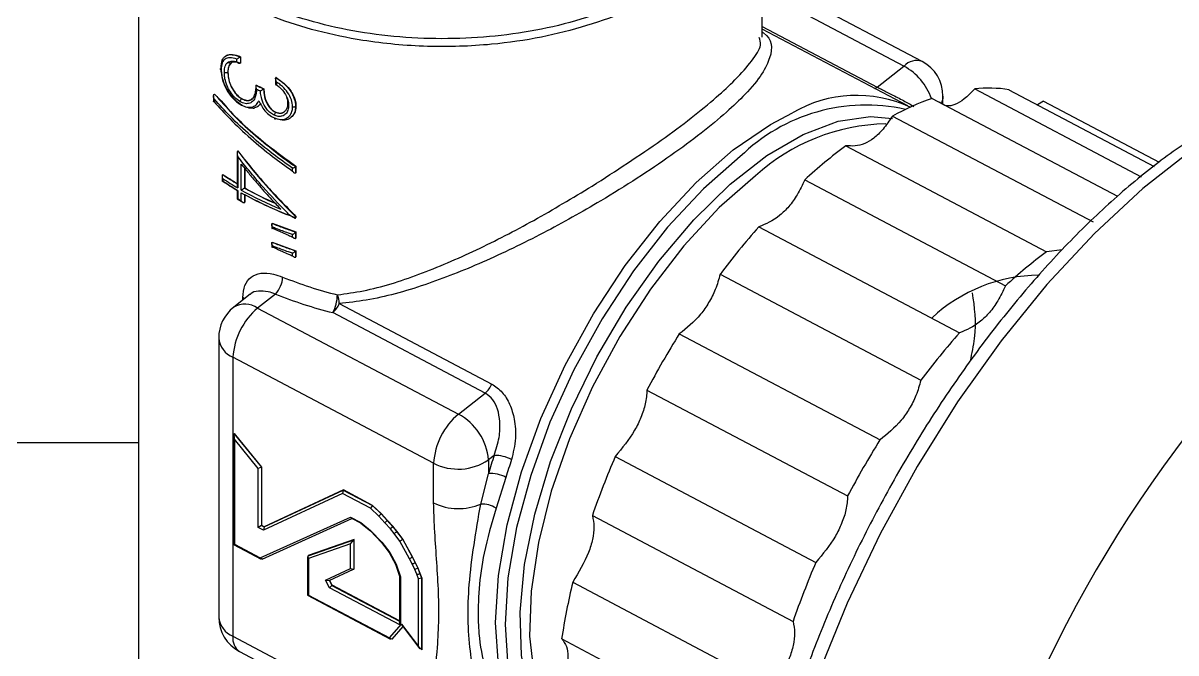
# Model space of a CAD drawing. Extents: x 75 to 2075, y 25 to 1460.
# Drawn here: x 414.9 to 478.2, y 1059.3 to 1093.9 of the extents above; entities that cross this region are included whole.
import ezdxf

# ---------------------------------------------------------------- set-up
doc = ezdxf.new("R2010")
doc.units = 0
doc.header["$LTSCALE"] = 5
doc.linetypes.add('SLD-KATı', pattern=[0])
doc.layers.get('0').update_dxf_attribs({"linetype": 'CONTINUOUS'})

msp = doc.modelspace()

# ---------------------------------------------------------------- linework, layer by layer
at = {"color": 7, "linetype": 'SLD-KATı'}
for p, q in [((421.21, 1099.589), (421.21, 1054.715)), ((455.496, 1093.119), (455.496, 1099.589)), ((464.292, 1091.783), (455.496, 1096.427)), ((463.505, 1089.342), (455.496, 1093.57)), ((425.984, 1092.079), (425.968, 1092.066)), ((426.618, 1091.769), (426.618, 1091.918)), ((426.799, 1092.045), (426.805, 1092.049)), ((426.805, 1091.705), (426.802, 1091.702)), ((426.805, 1092.049), (426.809, 1092.052)), ((426.805, 1092.049), (426.805, 1091.705)), ((426.805, 1091.705), (426.809, 1091.708)), ((426.809, 1092.052), (426.809, 1091.708)), ((461.817, 1090.381), (463.292, 1091.532)), ((428.773, 1090.914), (428.764, 1090.905)), ((427.681, 1090.485), (427.679, 1090.484)), ((427.681, 1090.485), (427.688, 1090.491)), ((428.085, 1090.283), (428.094, 1090.29)), ((428.743, 1090.839), (428.743, 1090.528)), ((428.801, 1090.664), (428.801, 1090.512)), ((467.178, 1090.283), (476.336, 1085.449)), ((469.065, 1090.238), (477.045, 1086.025)), ((425.327, 1089.876), (425.327, 1089.587)), ((425.356, 1089.976), (425.375, 1089.993)), ((425.359, 1089.731), (425.359, 1089.578)), ((425.375, 1089.993), (425.379, 1089.996)), ((426.872, 1089.743), (426.881, 1089.75)), ((464.839, 1089.756), (475.022, 1084.38)), ((465.435, 1089.441), (465.435, 1089.888)), ((470.957, 1089.608), (470.625, 1089.414)), ((470.957, 1089.608), (477.32, 1086.249)), ((427.784, 1089.333), (427.794, 1089.341)), ((428.752, 1088.996), (428.761, 1089.003)), ((429.84, 1089.321), (429.863, 1089.339)), ((429.569, 1088.691), (429.587, 1088.706)), ((462.656, 1088.792), (473.689, 1082.967)), ((460.1, 1087.158), (471.133, 1081.334)), ((426.625, 1086.763), (426.625, 1084.967)), ((426.654, 1086.865), (426.662, 1086.871)), ((426.662, 1086.871), (426.668, 1086.876)), ((426.667, 1086.565), (426.667, 1084.835)), ((426.857, 1084.724), (426.857, 1086.153)), ((427.048, 1085.914), (427.048, 1084.837)), ((429.676, 1085.767), (429.676, 1085.92)), ((429.849, 1086.015), (429.84, 1086.007)), ((429.84, 1086.007), (429.84, 1085.648)), ((429.849, 1086.015), (429.863, 1086.026)), ((429.863, 1086.026), (429.863, 1085.663)), ((425.802, 1085.481), (425.802, 1085.2)), ((425.831, 1085.564), (425.842, 1085.573)), ((425.838, 1085.357), (425.838, 1085.21)), ((425.842, 1085.573), (425.851, 1085.58)), ((429.84, 1085.648), (429.858, 1085.66)), ((429.858, 1085.66), (429.863, 1085.663)), ((457.834, 1085.279), (468.867, 1079.455)), ((426.625, 1084.677), (426.625, 1084.235)), ((426.667, 1084.688), (426.667, 1084.245)), ((426.857, 1084.135), (426.857, 1084.577)), ((427.048, 1084.837), (427.042, 1084.832)), ((426.626, 1084.233), (426.944, 1084.048)), ((427.042, 1084.488), (427.042, 1084.045)), ((427.042, 1084.045), (427.048, 1084.05)), ((427.048, 1084.47), (427.048, 1084.05)), ((429.846, 1083.262), (429.863, 1083.275)), ((429.863, 1083.275), (429.863, 1083.205)), ((428.531, 1082.823), (428.531, 1082.616)), ((428.56, 1082.893), (428.554, 1082.887)), ((428.56, 1082.893), (428.562, 1082.894)), ((428.562, 1082.894), (429.863, 1082.419)), ((428.587, 1082.678), (428.587, 1082.625)), ((429.854, 1083.198), (429.863, 1083.205)), ((455.31, 1082.7), (466.343, 1076.875)), ((429.676, 1082.141), (429.676, 1082.279)), ((429.854, 1082.412), (429.84, 1082.4)), ((429.84, 1082.4), (429.84, 1082.058)), ((429.84, 1082.058), (429.854, 1082.068)), ((429.854, 1082.412), (429.863, 1082.419)), ((429.854, 1082.068), (429.863, 1082.075)), ((429.863, 1082.419), (429.863, 1082.075)), ((428.531, 1081.791), (428.531, 1081.586)), ((428.56, 1081.86), (428.554, 1081.855)), ((428.56, 1081.86), (428.562, 1081.862)), ((428.562, 1081.862), (429.863, 1081.387)), ((428.587, 1081.645), (428.587, 1081.595)), ((429.854, 1081.38), (429.84, 1081.367)), ((429.84, 1081.367), (429.84, 1081.026)), ((429.854, 1081.38), (429.863, 1081.387)), ((429.863, 1081.387), (429.863, 1081.043)), ((471.997, 1081.433), (471.133, 1081.334)), ((429.676, 1081.109), (429.676, 1081.247)), ((429.84, 1081.026), (429.854, 1081.036)), ((429.854, 1081.036), (429.863, 1081.043)), ((453.184, 1080.09), (464.217, 1074.265)), ((427.347, 1078.991), (426.439, 1078.282)), ((428.746, 1079.008), (427.757, 1078.236)), ((427.757, 1078.236), (438.79, 1072.412)), ((432.246, 1078.486), (440.627, 1074.062)), ((440.265, 1073.562), (431.884, 1077.987)), ((425.614, 1076.593), (425.614, 1061.256)), ((450.94, 1076.817), (461.973, 1070.993)), ((437.429, 1069.706), (426.396, 1075.531)), ((426.396, 1075.531), (426.396, 1060.194)), ((438.79, 1072.412), (440.265, 1073.562)), ((449.16, 1073.731), (460.194, 1067.907)), ((426.431, 1071.249), (426.431, 1065.246)), ((426.469, 1071.351), (426.46, 1071.344)), ((426.46, 1071.344), (427.974, 1069.489)), ((426.478, 1071.038), (426.46, 1071.344)), ((427.983, 1069.496), (426.469, 1071.351)), ((371.924, 1070.85), (421.21, 1070.85)), ((426.478, 1071.038), (426.478, 1065.259)), ((427.793, 1069.426), (426.478, 1071.038)), ((440.76, 1070.14), (440.445, 1069.895)), ((447.416, 1070.086), (458.449, 1064.261)), ((427.974, 1069.489), (427.793, 1069.426)), ((427.793, 1066.17), (427.793, 1069.426)), ((427.983, 1069.496), (427.974, 1069.489)), ((427.974, 1069.489), (427.974, 1066.28)), ((427.983, 1066.287), (427.983, 1069.496)), ((437.429, 1067.527), (437.429, 1069.706)), ((440.445, 1069.895), (440.445, 1069.134)), ((440.023, 1067.465), (440.445, 1069.134)), ((441.408, 1068.932), (440.862, 1067.239)), ((432.422, 1068.048), (428.07, 1066.024)), ((428.11, 1066.208), (432.463, 1068.232)), ((432.472, 1068.239), (428.119, 1066.215)), ((432.463, 1068.232), (432.422, 1068.048)), ((433.968, 1067.232), (432.422, 1068.048)), ((432.472, 1068.239), (432.463, 1068.232)), ((432.463, 1068.232), (434.07, 1067.384)), ((434.079, 1067.391), (432.472, 1068.239)), ((434.07, 1067.384), (433.968, 1067.232)), ((434.427, 1066.8), (433.968, 1067.232)), ((434.079, 1067.391), (434.07, 1067.384)), ((434.07, 1067.384), (434.553, 1066.928)), ((434.562, 1066.935), (434.079, 1067.391)), ((434.553, 1066.928), (434.427, 1066.8)), ((434.753, 1066.439), (434.427, 1066.8)), ((434.562, 1066.935), (434.553, 1066.928)), ((434.553, 1066.928), (434.884, 1066.561)), ((434.894, 1066.568), (434.562, 1066.935)), ((446.158, 1066.826), (457.191, 1061.002)), ((427.974, 1066.28), (427.793, 1066.17)), ((428.07, 1066.024), (427.793, 1066.17)), ((427.901, 1064.508), (432.859, 1066.75)), ((427.983, 1066.287), (427.974, 1066.28)), ((427.974, 1066.28), (428.11, 1066.208)), ((428.119, 1066.215), (427.983, 1066.287)), ((428.007, 1064.441), (432.937, 1066.67)), ((428.11, 1066.208), (428.07, 1066.024)), ((428.119, 1066.215), (428.11, 1066.208)), ((432.859, 1066.75), (433.429, 1066.449)), ((432.859, 1066.75), (432.909, 1066.685)), ((432.909, 1066.685), (433.439, 1066.405)), ((433.429, 1066.449), (433.961, 1066.017)), ((433.429, 1066.449), (433.438, 1066.406)), ((433.438, 1066.406), (433.955, 1065.985)), ((435.057, 1066.101), (434.753, 1066.439)), ((434.894, 1066.568), (434.884, 1066.561)), ((434.884, 1066.561), (435.194, 1066.218)), ((435.203, 1066.225), (434.894, 1066.568)), ((435.194, 1066.218), (435.057, 1066.101)), ((435.203, 1066.225), (435.194, 1066.218)), ((435.194, 1066.218), (435.403, 1065.948)), ((435.412, 1065.955), (435.203, 1066.225)), ((433.054, 1065.51), (430.536, 1064.632)), ((433.054, 1065.51), (433.045, 1065.503)), ((433.054, 1063.9), (433.054, 1065.51)), ((433.961, 1066.017), (433.955, 1065.986)), ((433.955, 1065.986), (434.573, 1065.351)), ((433.961, 1066.017), (434.59, 1065.371)), ((435.261, 1065.838), (435.057, 1066.101)), ((435.58, 1065.428), (435.261, 1065.838)), ((435.412, 1065.955), (435.403, 1065.948)), ((435.403, 1065.948), (435.733, 1065.525)), ((435.742, 1065.532), (435.412, 1065.955)), ((435.733, 1065.525), (435.58, 1065.428)), ((435.742, 1065.532), (435.733, 1065.525)), ((435.733, 1065.525), (436.266, 1064.539)), ((436.275, 1064.547), (435.742, 1065.532)), ((426.478, 1065.259), (426.431, 1065.246)), ((426.432, 1065.244), (427.95, 1064.443)), ((426.478, 1065.259), (427.901, 1064.508)), ((430.527, 1064.625), (433.045, 1065.503)), ((432.864, 1065.273), (430.545, 1064.464)), ((432.864, 1065.273), (433.045, 1065.503)), ((432.864, 1063.923), (432.864, 1065.273)), ((433.045, 1065.503), (433.045, 1063.893)), ((434.59, 1065.371), (434.573, 1065.351)), ((434.573, 1065.351), (434.992, 1064.796)), ((434.59, 1065.371), (435.019, 1064.802)), ((436.103, 1064.462), (435.58, 1065.428)), ((427.901, 1064.508), (428.023, 1064.451)), ((430.498, 1064.562), (430.498, 1062.453)), ((430.536, 1064.632), (430.527, 1064.625)), ((430.545, 1064.464), (430.527, 1064.625)), ((430.545, 1064.464), (430.545, 1062.465)), ((435.019, 1064.802), (434.992, 1064.796)), ((434.992, 1064.796), (435.333, 1064.166)), ((435.019, 1064.802), (435.37, 1064.155)), ((436.266, 1064.539), (436.103, 1064.462)), ((436.244, 1064.177), (436.103, 1064.462)), ((436.275, 1064.547), (436.266, 1064.539)), ((436.266, 1064.539), (436.408, 1064.251)), ((436.418, 1064.258), (436.275, 1064.547)), ((436.418, 1064.258), (436.408, 1064.251)), ((436.408, 1064.251), (436.564, 1063.937)), ((436.573, 1063.944), (436.418, 1064.258)), ((431.494, 1063.285), (432.864, 1063.923)), ((431.687, 1063.259), (433.029, 1063.883)), ((432.864, 1063.923), (433.045, 1063.893)), ((433.054, 1063.9), (433.045, 1063.893)), ((435.333, 1064.167), (435.56, 1063.492)), ((435.37, 1064.155), (435.333, 1064.166)), ((435.37, 1064.155), (435.605, 1063.456)), ((436.396, 1063.87), (436.244, 1064.177)), ((436.564, 1063.937), (436.396, 1063.87)), ((436.501, 1063.602), (436.396, 1063.87)), ((436.6, 1063.351), (436.501, 1063.602)), ((436.573, 1063.944), (436.564, 1063.937)), ((436.564, 1063.937), (436.672, 1063.663)), ((436.681, 1063.67), (436.573, 1063.944)), ((436.681, 1063.67), (436.672, 1063.663)), ((436.672, 1063.663), (436.781, 1063.385)), ((436.79, 1063.392), (436.681, 1063.67)), ((431.707, 1062.859), (431.494, 1063.285)), ((431.494, 1063.285), (431.704, 1063.269)), ((431.707, 1062.859), (431.842, 1062.994)), ((431.851, 1063.001), (431.715, 1063.272)), ((431.851, 1063.001), (431.842, 1062.994)), ((435.558, 1061.044), (431.851, 1063.001)), ((435.558, 1063.498), (435.558, 1060.942)), ((435.605, 1063.456), (435.56, 1063.492)), ((435.605, 1063.456), (435.605, 1060.802)), ((436.781, 1063.385), (436.6, 1063.351)), ((436.6, 1059.642), (436.6, 1063.351)), ((436.79, 1063.392), (436.781, 1063.385)), ((436.781, 1063.385), (436.781, 1059.448)), ((436.79, 1059.455), (436.79, 1063.392)), ((445.083, 1063.164), (456.117, 1057.34)), ((430.545, 1062.465), (430.499, 1062.451)), ((430.499, 1062.451), (435.064, 1060.041)), ((430.545, 1062.465), (435.004, 1060.111)), ((435.605, 1060.802), (431.707, 1062.859)), ((435.004, 1060.111), (435.674, 1060.87)), ((435.151, 1060.054), (435.748, 1060.73)), ((435.605, 1060.802), (435.558, 1060.942)), ((435.674, 1060.87), (436.6, 1059.642)), ((435.706, 1060.786), (435.674, 1060.87)), ((435.706, 1060.786), (436.675, 1059.502)), ((426.396, 1060.194), (437.429, 1054.369)), ((435.142, 1060.047), (435.004, 1060.111)), ((435.151, 1060.054), (435.142, 1060.047)), ((444.471, 1060.05), (455.504, 1054.226)), ((426.757, 1059.361), (437.79, 1053.536)), ((436.781, 1059.448), (436.6, 1059.642)), ((436.79, 1059.455), (436.781, 1059.448))]:
    msp.add_line(p, q, dxfattribs=at)
at = {"color": 8, "linetype": 'SLD-KATı'}
for p, q in [((463.292, 1091.532), (455.496, 1095.647)), ((455.496, 1093.718), (461.817, 1090.381)), ((427.042, 1085.921), (427.042, 1084.832)), ((426.942, 1078.675), (426.942, 1078.815)), ((431.705, 1063.267), (431.842, 1062.994)), ((431.842, 1062.994), (435.558, 1061.032)), ((435.747, 1060.731), (435.142, 1060.047))]:
    msp.add_line(p, q, dxfattribs=at)
at = {"color": 8, "linetype": 'SLD-KATı', "flags": 128}
for points in [[(494.168, 1090.271), (493.581, 1090.525), (491.544, 1091.051), (489.313, 1091.12), (486.92, 1090.732), (484.4, 1089.892), (481.786, 1088.612), (479.117, 1086.909), (476.429, 1084.809), (473.76, 1082.339), (471.148, 1079.536), (468.629, 1076.437), (466.239, 1073.087), (464.011, 1069.534), (461.976, 1065.825), (460.164, 1062.015), (458.599, 1058.155), (457.304, 1054.301), (456.296, 1050.507), (455.59, 1046.825), (455.195, 1043.307), (455.118, 1040.003), (455.36, 1036.96), (455.916, 1034.219), (456.779, 1031.82), (457.937, 1029.796), (459.374, 1028.175), (461.07, 1026.98), (461.121, 1026.953)], [(465.435, 1089.888), (465.424, 1089.752), (465.348, 1089.502)], [(453.902, 1086.925), (455.946, 1088.326), (457.163, 1088.971)], [(444.253, 1054.169), (443.389, 1055.345), (442.672, 1057.068), (442.267, 1059.144), (442.186, 1061.52), (442.43, 1064.134), (442.992, 1066.917), (443.859, 1069.799), (445.008, 1072.705), (446.409, 1075.558), (448.025, 1078.286), (449.816, 1080.818), (451.734, 1083.088), (453.73, 1085.037), (455.752, 1086.615), (457.748, 1087.781), (459.666, 1088.505), (461.457, 1088.768), (462.663, 1088.663)], [(441.022, 1058.432), (440.995, 1058.61), (440.834, 1060.952), (440.995, 1063.546), (441.474, 1066.326), (442.258, 1069.226), (443.33, 1072.172), (444.662, 1075.094), (446.221, 1077.918), (447.969, 1080.576), (449.864, 1083.002), (451.858, 1085.135), (453.902, 1086.925)], [(454.292, 1086.558), (452.268, 1084.787), (450.295, 1082.675), (448.42, 1080.274), (446.689, 1077.643), (445.146, 1074.848), (443.827, 1071.956), (442.767, 1069.039), (441.99, 1066.169), (441.516, 1063.417), (441.357, 1060.85), (441.516, 1058.532), (441.99, 1056.519), (442.767, 1054.861), (443.827, 1053.6), (444.859, 1052.899)], [(455.131, 1085.509), (453.137, 1083.758), (451.194, 1081.664), (449.354, 1079.281), (447.662, 1076.671), (446.165, 1073.9), (444.9, 1071.042), (443.899, 1068.17), (443.19, 1065.358), (442.789, 1062.679), (442.709, 1060.203), (442.95, 1057.993), (443.507, 1056.108), (444.201, 1054.819)], [(427.037, 1078.749), (427.035, 1078.751), (426.942, 1078.815)]]:
    msp.add_lwpolyline(points, dxfattribs=at)
at = {"color": 8, "linetype": 'SLD-KATı'}
for centre, radius, start, end in [((463.977, 1090.923), 0.916, 69.87891, 138.37596), ((461.653, 1088.603), 3.356, 19.89592, 60.76456), ((461.462, 1090.822), 0.566, 293.37118, 308.82617), ((461.208, 1079.53), 9.861, 77.34992, 134.54096), ((462.511, 1077.382), 10.978, 91.15772, 132.24178), ((427.063, 1077.261), 1.197, 54.56682, 121.42688), ((426.856, 1076.688), 1.246, 184.39381, 248.3013), ((426.884, 1061.372), 1.275, 185.20749, 247.48872), ((427.267, 1060.077), 0.88, 172.36439, 234.48731)]:
    msp.add_arc(centre, radius, start, end, dxfattribs=at)
at = {"color": 7, "linetype": 'SLD-KATı'}
for centre, radius, start, end in [((463.292, 1089.888), 2.143, 0, 62.17031), ((436.032, 1106.863), 18.386, 242.98031, 244.39245), ((436.037, 1106.864), 18.379, 242.98163, 244.39441), ((436.01, 1106.812), 18.512, 243.30897, 244.04459), ((467.945, 1082.933), 7.391, 81.2813, 95.95558), ((460.686, 1082.952), 6.974, 65.02215, 120.34071), ((469.743, 1075.693), 14.893, 109.22498, 118.4169), ((476.762, 1064.759), 27.917, 126.64573, 132.68994), ((434.859, 1098.759), 16.155, 236.05564, 239.53074), ((434.859, 1098.612), 16.155, 236.05564, 239.53074), ((434.802, 1098.686), 15.882, 235.65337, 239.15347), ((434.802, 1098.341), 15.882, 235.65337, 239.15347), ((434.812, 1098.692), 15.882, 235.64843, 239.1485), ((436.124, 1101.01), 18.737, 240.36062, 247.77269), ((436.278, 1101.167), 19.078, 240.40962, 249.32968), ((426.941, 1084.964), 0.167, 306.16833, 307.43944), ((436.063, 1100.905), 18.435, 240.69314, 246.65549), ((436.066, 1100.9), 18.421, 240.69228, 246.65914), ((435.632, 1099.479), 17.676, 239.52178, 240.23708), ((436.395, 1101.22), 19.173, 240.79248, 250.05071), ((426.941, 1084.178), 0.167, 306.16833, 307.43944), ((486.604, 1055.032), 41.771, 138.51958, 143.13899), ((487.798, 1058.933), 27.92, 126.6464, 132.69004), ((534.968, 1028.245), 70.723, 132.34411, 161.69818), ((427.645, 1080.007), 1.487, 317.78063, 357.50247), ((437.429, 1100.32), 22.002, 247.84178, 256.09779), ((470.805, 1071.251), 8.793, 90.65834, 132.79029), ((437.392, 1100.239), 22.924, 247.84233, 256.09657), ((429.987, 1079.012), 2.156, 331.60871, 358.66728), ((430.949, 1078.455), 1.297, 1.37192, 23.01571), ((427.757, 1076.593), 2.143, 127.96689, 180), ((430.211, 1075.306), 3.822, 129.9526, 176.63076), ((431.063, 1078.962), 1.274, 310.08212, 338.06731), ((492.869, 1050.587), 49.458, 147.97052, 152.09793), ((497.633, 1049.212), 41.765, 138.51915, 143.13927), ((439.444, 1074.538), 1.274, 310.08212, 338.06731), ((441.245, 1069.481), 3.822, 129.95263, 176.63036), ((437.291, 1069.623), 3.166, 4.92106, 61.73224), ((503.901, 1044.763), 49.457, 147.97046, 152.098), ((476.47, 1058.423), 37.583, 161.83486, 163.44219), ((440.794, 1068.238), 1.903, 61.14045, 91.02038), ((490.299, 1051.668), 46.671, 156.75719, 161.04717), ((438.776, 1072.369), 2.985, 243.16065, 303.99319), ((476.213, 1058.584), 36.311, 161.83492, 163.44275), ((440.595, 1067.457), 1.684, 61.15385, 95.12093), ((438.794, 1070.314), 3.103, 243.90114, 293.33602), ((440.095, 1066.06), 1.407, 56.95603, 92.9102), ((435.54, 1065.723), 1.064, 128.04057, 137.74084), ((422.236, 1082.824), 21.405, 307.48028, 307.96141), ((436.166, 1064.567), 0.398, 281.29395, 307.51456), ((501.33, 1045.844), 46.669, 156.75717, 161.04734), ((436.491, 1063.902), 0.3, 271.91393, 307.03713), ((479.072, 1054.858), 34.989, 166.26624, 171.46514), ((427.757, 1061.256), 2.143, 180, 242.17031)]:
    msp.add_arc(centre, radius, start, end, dxfattribs=at)
for points, knots in [([(453.317, 1098.027), (452.959, 1097.634), (451.697, 1096.249), (448.274, 1094.48), (444.204, 1093.202), (440.384, 1092.653), (437.056, 1092.546), (432.954, 1092.927), (428.555, 1094.064), (424.582, 1096.209), (422.209, 1098.068), (421.656, 1099.235), (421.606, 1099.341)], [0, 0, 0, 0, 0.053473, 0.188539, 0.325075, 0.397127, 0.487802, 0.580428, 0.716683, 0.850067, 0.986432, 1, 1, 1, 1]), ([(452.52, 1097.652), (452.41, 1097.538), (451.367, 1096.446), (448.245, 1094.929), (443.484, 1093.405), (438.18, 1092.886), (432.906, 1093.311), (428.147, 1094.713), (424.756, 1096.41), (423.52, 1097.756), (423.147, 1098.162)], [0, 0, 0, 0, 0.0178846, 0.1706726, 0.325123, 0.4760964, 0.6299342, 0.7837615, 0.9347397, 1, 1, 1, 1]), ([(446.144, 1084.937), (447.459, 1085.785), (450.09, 1087.483), (452.621, 1089.479), (454.137, 1090.881), (454.966, 1091.851), (455.507, 1092.656), (455.376, 1092.983), (455.324, 1093.114)], [0, 0, 0, 0, 0.243637, 0.487614, 0.601492, 0.74735, 0.898357, 1, 1, 1, 1]), ([(425.743, 1091.424), (425.755, 1091.579), (425.776, 1091.857), (425.969, 1092.104), (426.267, 1092.193), (426.567, 1092.13), (426.76, 1092.059), (426.799, 1092.045)], [0, 0, 0, 0, 0.259231, 0.465592, 0.672303, 0.932628, 1, 1, 1, 1]), ([(425.988, 1092.075), (425.993, 1092.081), (426.052, 1092.162), (426.289, 1092.191), (426.578, 1092.139), (426.77, 1092.067), (426.809, 1092.052)], [0, 0, 0, 0, 0.028981, 0.404601, 0.879019, 1, 1, 1, 1]), ([(426.618, 1091.918), (426.618, 1091.918), (426.475, 1091.967), (426.231, 1092.021), (425.956, 1091.942), (425.779, 1091.717), (425.76, 1091.461), (425.749, 1091.318)], [0, 0, 0, 0, 0.000992, 0.284253, 0.503779, 0.722539, 1, 1, 1, 1]), ([(425.925, 1091.192), (425.928, 1091.255), (425.932, 1091.382), (425.981, 1091.581), (426.059, 1091.697), (426.129, 1091.749), (426.138, 1091.756), (426.139, 1091.757)], [0, 0, 0, 0, 0.257805, 0.513291, 0.937193, 0.990577, 1, 1, 1, 1]), ([(426.308, 1091.713), (426.277, 1091.686), (426.19, 1091.613), (426.127, 1091.429), (426.12, 1091.263), (426.117, 1091.195)], [0, 0, 0, 0, 0.252697, 0.69365, 1, 1, 1, 1]), ([(426.305, 1091.711), (426.305, 1091.711), (426.253, 1091.652), (426.166, 1091.568), (426.124, 1091.371), (426.119, 1091.255), (426.117, 1091.195)], [0, 0, 0, 0, 0.000114, 0.476037, 0.734194, 1, 1, 1, 1]), ([(426.14, 1091.757), (426.21, 1091.781), (426.336, 1091.825), (426.514, 1091.795), (426.603, 1091.773), (426.618, 1091.769)], [0, 0, 0, 0, 0.510712, 0.914732, 1, 1, 1, 1]), ([(426.305, 1091.71), (426.298, 1091.706), (426.286, 1091.698), (426.264, 1091.692), (426.242, 1091.691), (426.218, 1091.695), (426.195, 1091.704), (426.174, 1091.717), (426.155, 1091.735), (426.145, 1091.749), (426.14, 1091.757)], [0, 0, 0, 0, 0.125095, 0.249997, 0.375038, 0.500006, 0.625023, 0.75002, 0.875043, 1, 1, 1, 1]), ([(426.802, 1091.702), (426.765, 1091.712), (426.66, 1091.741), (426.484, 1091.77), (426.354, 1091.737), (426.305, 1091.71), (426.305, 1091.71)], [0, 0, 0, 0, 0.194729, 0.556391, 0.99988, 1, 1, 1, 1]), ([(426.618, 1091.918), (426.619, 1091.918), (426.63, 1091.926), (426.657, 1091.945), (426.702, 1091.977), (426.743, 1092.005), (426.775, 1092.028), (426.791, 1092.039), (426.799, 1092.045)], [0, 0, 0, 0, 0.010412, 0.280937, 0.56796, 0.754841, 0.877013, 1, 1, 1, 1]), ([(426.618, 1091.769), (426.619, 1091.768), (426.621, 1091.765), (426.636, 1091.747), (426.663, 1091.72), (426.704, 1091.697), (426.74, 1091.687), (426.775, 1091.687), (426.793, 1091.697), (426.802, 1091.702)], [0, 0, 0, 0, 0.0122155, 0.0591689, 0.3025984, 0.5060497, 0.677718, 0.8385611, 1, 1, 1, 1]), ([(425.749, 1091.318), (425.74, 1091.326), (425.721, 1091.341), (425.712, 1091.37), (425.718, 1091.4), (425.735, 1091.416), (425.743, 1091.424)], [0, 0, 0, 0, 0.250046, 0.499986, 0.750044, 1, 1, 1, 1]), ([(426.904, 1089.38), (426.904, 1089.38), (426.854, 1089.413), (426.664, 1089.525), (426.36, 1089.822), (426.045, 1090.27), (425.795, 1090.841), (425.763, 1091.207), (425.743, 1091.424)], [0, 0, 0, 0, 0.000033, 0.077958, 0.288745, 0.493389, 0.697961, 1, 1, 1, 1]), ([(425.749, 1091.318), (425.767, 1091.114), (425.796, 1090.774), (426.028, 1090.241), (426.317, 1089.826), (426.597, 1089.554), (426.769, 1089.447), (426.815, 1089.419)], [0, 0, 0, 0, 0.305296, 0.508981, 0.713428, 0.923387, 1, 1, 1, 1]), ([(426.117, 1091.195), (426.111, 1091.191), (426.099, 1091.183), (426.075, 1091.173), (426.05, 1091.167), (426.023, 1091.165), (425.996, 1091.166), (425.97, 1091.171), (425.945, 1091.18), (425.932, 1091.188), (425.925, 1091.192)], [0, 0, 0, 0, 0.125076, 0.250034, 0.37502, 0.500024, 0.625022, 0.75002, 0.875016, 1, 1, 1, 1]), ([(426.783, 1089.584), (426.684, 1089.653), (426.488, 1089.79), (426.248, 1090.108), (426.059, 1090.463), (425.957, 1090.799), (425.928, 1091.042), (425.926, 1091.155), (425.925, 1091.192)], [0, 0, 0, 0, 0.196118, 0.385682, 0.569882, 0.785994, 0.930266, 1, 1, 1, 1]), ([(426.117, 1091.195), (426.129, 1091.026), (426.15, 1090.748), (426.343, 1090.314), (426.568, 1089.988), (426.767, 1089.818), (426.869, 1089.757), (426.881, 1089.75)], [0, 0, 0, 0, 0.3379596, 0.5569349, 0.7761355, 0.9732473, 1, 1, 1, 1]), ([(426.117, 1091.195), (426.122, 1091.088), (426.132, 1090.875), (426.237, 1090.528), (426.404, 1090.209), (426.613, 1089.927), (426.786, 1089.8), (426.872, 1089.743), (426.872, 1089.743)], [0, 0, 0, 0, 0.220246, 0.437624, 0.621938, 0.807713, 0.999952, 1, 1, 1, 1]), ([(428.801, 1090.664), (428.801, 1090.665), (428.788, 1090.685), (428.766, 1090.73), (428.746, 1090.795), (428.742, 1090.848), (428.748, 1090.884), (428.758, 1090.898), (428.764, 1090.905)], [0, 0, 0, 0, 0.0104271, 0.2756817, 0.5695738, 0.7580236, 0.878583, 1, 1, 1, 1]), ([(428.764, 1090.905), (428.926, 1090.791), (429.214, 1090.587), (429.568, 1090.175), (429.801, 1089.741), (429.827, 1089.46), (429.84, 1089.321)], [0, 0, 0, 0, 0.2848438, 0.5055043, 0.7556495, 1, 1, 1, 1]), ([(428.774, 1090.915), (428.976, 1090.77), (429.31, 1090.532), (429.66, 1090.075), (429.837, 1089.684), (429.855, 1089.448), (429.863, 1089.339)], [0, 0, 0, 0, 0.351844, 0.579252, 0.806872, 1, 1, 1, 1]), ([(494.127, 1090.283), (494.108, 1090.295), (493.499, 1090.671), (492.103, 1091.039), (489.979, 1091.344), (487.692, 1091.19), (485.288, 1090.636), (482.78, 1089.667), (480.206, 1088.294), (477.602, 1086.538), (475.005, 1084.426), (472.448, 1081.989), (469.962, 1079.261), (467.576, 1076.276), (465.317, 1073.072), (463.212, 1069.69), (461.288, 1066.17), (459.567, 1062.556), (458.071, 1058.894), (456.819, 1055.228), (455.827, 1051.602), (455.109, 1048.061), (454.676, 1044.644), (454.537, 1041.394), (454.698, 1038.348), (455.164, 1035.543), (455.94, 1033.02), (457.018, 1030.813), (458.397, 1028.989), (459.792, 1027.688), (460.806, 1027.174), (461.184, 1026.982)], [0, 0, 0, 0, 0.001116, 0.035523, 0.069954, 0.104869, 0.140488, 0.176706, 0.213266, 0.249939, 0.286578, 0.323147, 0.359646, 0.396086, 0.432482, 0.468847, 0.505198, 0.541548, 0.577907, 0.614289, 0.65071, 0.687186, 0.723735, 0.760373, 0.797112, 0.833942, 0.870785, 0.907437, 0.943596, 0.979001, 1, 1, 1, 1]), ([(427.695, 1090.272), (427.681, 1090.124), (427.659, 1089.878), (427.527, 1089.607), (427.33, 1089.479), (427.074, 1089.451), (426.881, 1089.539), (426.783, 1089.584)], [0, 0, 0, 0, 0.28005, 0.465122, 0.643939, 0.819986, 1, 1, 1, 1]), ([(426.872, 1089.742), (426.872, 1089.742), (426.961, 1089.713), (427.12, 1089.623), (427.347, 1089.654), (427.521, 1089.768), (427.652, 1090.046), (427.669, 1090.311), (427.681, 1090.485)], [0, 0, 0, 0, 0.0000383, 0.1607102, 0.3224255, 0.4878238, 0.6621505, 1, 1, 1, 1]), ([(427.679, 1090.484), (427.672, 1090.477), (427.659, 1090.463), (427.65, 1090.428), (427.65, 1090.381), (427.665, 1090.326), (427.684, 1090.289), (427.694, 1090.273), (427.695, 1090.272)], [0, 0, 0, 0, 0.145081, 0.289397, 0.489106, 0.758321, 0.988685, 1, 1, 1, 1]), ([(428.082, 1090.28), (428.073, 1090.274), (428.057, 1090.26), (428.023, 1090.236), (427.981, 1090.208), (427.94, 1090.184), (427.917, 1090.172), (427.908, 1090.167), (427.908, 1090.167)], [0, 0, 0, 0, 0.149147, 0.297432, 0.511571, 0.803707, 0.988503, 1, 1, 1, 1]), ([(428.085, 1090.283), (428.085, 1090.283), (428.083, 1090.282), (428.082, 1090.281), (428.082, 1090.28)], [0, 0, 0, 0, 0.501086, 1, 1, 1, 1]), ([(428.082, 1090.28), (428.082, 1090.273), (428.085, 1090.136), (428.115, 1089.871), (428.231, 1089.527), (428.393, 1089.268), (428.556, 1089.094), (428.696, 1089.03), (428.752, 1088.995), (428.752, 1088.995)], [0, 0, 0, 0, 0.017628, 0.31401, 0.584896, 0.722762, 0.867456, 0.999945, 1, 1, 1, 1]), ([(428.094, 1090.29), (428.101, 1090.177), (428.116, 1089.915), (428.232, 1089.552), (428.418, 1089.261), (428.583, 1089.096), (428.705, 1089.032), (428.761, 1089.003)], [0, 0, 0, 0, 0.255951, 0.595155, 0.737008, 0.87971, 1, 1, 1, 1]), ([(428.744, 1090.528), (428.745, 1090.524), (428.746, 1090.516), (428.762, 1090.509), (428.783, 1090.509), (428.797, 1090.511), (428.8, 1090.511), (428.801, 1090.512)], [0, 0, 0, 0, 0.228723, 0.544639, 0.910906, 0.980229, 1, 1, 1, 1]), ([(429.676, 1089.301), (429.664, 1089.428), (429.64, 1089.685), (429.423, 1090.082), (429.163, 1090.376), (428.949, 1090.556), (428.842, 1090.634), (428.801, 1090.664)], [0, 0, 0, 0, 0.26606, 0.534925, 0.773617, 0.914118, 1, 1, 1, 1]), ([(428.801, 1090.512), (428.861, 1090.459), (429.018, 1090.321), (429.242, 1090.069), (429.405, 1089.754), (429.452, 1089.527), (429.456, 1089.408), (429.457, 1089.381)], [0, 0, 0, 0, 0.164412, 0.434063, 0.684322, 0.92831, 1, 1, 1, 1]), ([(467.178, 1090.283), (466.987, 1090.082), (466.627, 1089.702), (466.094, 1089.404), (465.598, 1089.286), (465.372, 1089.455), (465.25, 1089.546)], [0, 0, 0, 0, 0.266777, 0.504608, 0.73387, 1, 1, 1, 1]), ([(425.359, 1089.731), (425.358, 1089.732), (425.346, 1089.76), (425.33, 1089.816), (425.325, 1089.89), (425.334, 1089.945), (425.35, 1089.966), (425.356, 1089.976)], [0, 0, 0, 0, 0.0108076, 0.3690088, 0.6712747, 0.8562269, 1, 1, 1, 1]), ([(429.676, 1085.92), (429.317, 1086.175), (428.517, 1086.743), (427.371, 1087.694), (426.285, 1088.709), (425.653, 1089.406), (425.359, 1089.731)], [0, 0, 0, 0, 0.224346, 0.500533, 0.767623, 1, 1, 1, 1]), ([(425.375, 1089.993), (425.375, 1089.993), (425.719, 1089.717), (426.357, 1088.841), (427.486, 1087.841), (428.658, 1086.876), (429.446, 1086.263), (429.849, 1086.015), (429.849, 1086.015)], [0, 0, 0, 0, 0.000013, 0.2519, 0.5070313, 0.7709087, 0.9999869, 1, 1, 1, 1]), ([(425.379, 1089.996), (425.711, 1089.627), (426.375, 1088.888), (427.826, 1087.519), (429.053, 1086.62), (429.863, 1086.026)], [0, 0, 0, 0, 0.253573, 0.507144, 1, 1, 1, 1]), ([(426.872, 1089.742), (426.86, 1089.733), (426.838, 1089.714), (426.809, 1089.671), (426.788, 1089.625), (426.785, 1089.597), (426.783, 1089.584)], [0, 0, 0, 0, 0.249977, 0.499972, 0.750016, 1, 1, 1, 1]), ([(426.881, 1089.75), (426.963, 1089.712), (427.128, 1089.638), (427.33, 1089.65), (427.417, 1089.718), (427.452, 1089.745)], [0, 0, 0, 0, 0.37268, 0.746875, 1, 1, 1, 1]), ([(427.436, 1089.285), (427.476, 1089.296), (427.554, 1089.318), (427.652, 1089.384), (427.726, 1089.477), (427.779, 1089.56), (427.812, 1089.609), (427.822, 1089.624)], [0, 0, 0, 0, 0.224852, 0.450123, 0.675072, 0.899141, 1, 1, 1, 1]), ([(427.822, 1089.624), (427.854, 1089.564), (427.938, 1089.403), (428.092, 1089.133), (428.358, 1088.85), (428.57, 1088.739), (428.674, 1088.685)], [0, 0, 0, 0, 0.159639, 0.425017, 0.717343, 1, 1, 1, 1]), ([(428.675, 1088.831), (428.602, 1088.87), (428.449, 1088.953), (428.253, 1089.158), (428.07, 1089.453), (427.961, 1089.773), (427.915, 1090.029), (427.909, 1090.143), (427.908, 1090.167)], [0, 0, 0, 0, 0.1505583, 0.3167367, 0.4699099, 0.7526846, 0.947993, 1, 1, 1, 1]), ([(429.421, 1089.502), (429.421, 1089.569), (429.42, 1089.67), (429.373, 1089.78), (429.357, 1089.816)], [0, 0, 0, 0, 0.66363, 1, 1, 1, 1]), ([(425.359, 1089.578), (425.358, 1089.578), (425.354, 1089.578), (425.341, 1089.577), (425.328, 1089.58), (425.328, 1089.585), (425.328, 1089.587)], [0, 0, 0, 0, 0.025696, 0.245659, 0.724075, 1, 1, 1, 1]), ([(425.359, 1089.578), (425.642, 1089.265), (426.275, 1088.565), (427.35, 1087.56), (428.506, 1086.599), (429.305, 1086.031), (429.676, 1085.767)], [0, 0, 0, 0, 0.224348, 0.500533, 0.767621, 1, 1, 1, 1]), ([(426.815, 1089.418), (426.882, 1089.384), (427.05, 1089.297), (427.265, 1089.259), (427.395, 1089.279), (427.436, 1089.285)], [0, 0, 0, 0, 0.303188, 0.775203, 1, 1, 1, 1]), ([(427.499, 1089.23), (427.479, 1089.227), (427.363, 1089.211), (427.198, 1089.238), (427.056, 1089.308), (427.027, 1089.322)], [0, 0, 0, 0, 0.1403889, 0.8198866, 1, 1, 1, 1]), ([(427.436, 1089.285), (427.446, 1089.272), (427.465, 1089.245), (427.504, 1089.223), (427.545, 1089.219), (427.568, 1089.233), (427.58, 1089.239)], [0, 0, 0, 0, 0.250029, 0.500007, 0.749972, 1, 1, 1, 1]), ([(427.914, 1089.484), (427.914, 1089.484), (427.908, 1089.475), (427.874, 1089.423), (427.812, 1089.349), (427.71, 1089.281), (427.616, 1089.239), (427.58, 1089.239), (427.58, 1089.239)], [0, 0, 0, 0, 0.000143, 0.085707, 0.391996, 0.700897, 0.999858, 1, 1, 1, 1]), ([(427.925, 1089.493), (427.905, 1089.462), (427.868, 1089.405), (427.817, 1089.362), (427.794, 1089.342)], [0, 0, 0, 0, 0.5347246, 1, 1, 1, 1]), ([(428.674, 1088.684), (428.784, 1088.649), (429.003, 1088.578), (429.296, 1088.627), (429.516, 1088.782), (429.645, 1089.006), (429.673, 1089.196), (429.676, 1089.289), (429.676, 1089.301)], [0, 0, 0, 0, 0.200162, 0.40049, 0.602983, 0.811283, 0.977148, 1, 1, 1, 1]), ([(429.457, 1089.381), (429.451, 1089.289), (429.438, 1089.108), (429.311, 1088.897), (429.121, 1088.778), (428.896, 1088.753), (428.746, 1088.806), (428.675, 1088.831)], [0, 0, 0, 0, 0.225224, 0.447632, 0.668823, 0.842463, 1, 1, 1, 1]), ([(428.752, 1088.995), (428.742, 1088.985), (428.723, 1088.964), (428.698, 1088.919), (428.68, 1088.872), (428.677, 1088.845), (428.675, 1088.831)], [0, 0, 0, 0, 0.250021, 0.499998, 0.749981, 1, 1, 1, 1]), ([(429.84, 1089.321), (429.832, 1089.221), (429.815, 1089.009), (429.668, 1088.756), (429.431, 1088.587), (429.111, 1088.532), (428.871, 1088.616), (428.75, 1088.652), (428.75, 1088.652)], [0, 0, 0, 0, 0.187948, 0.394019, 0.597301, 0.798696, 0.99996, 1, 1, 1, 1]), ([(428.752, 1088.996), (428.752, 1088.996), (428.81, 1088.979), (428.935, 1088.935), (429.125, 1088.958), (429.22, 1089.029), (429.272, 1089.069)], [0, 0, 0, 0, 0.000117, 0.279104, 0.597646, 1, 1, 1, 1]), ([(428.761, 1089.003), (428.826, 1088.981), (428.956, 1088.938), (429.123, 1088.962), (429.199, 1089.019), (429.234, 1089.045)], [0, 0, 0, 0, 0.347855, 0.697081, 1, 1, 1, 1]), ([(429.272, 1089.069), (429.309, 1089.113), (429.402, 1089.228), (429.414, 1089.398), (429.421, 1089.502)], [0, 0, 0, 0, 0.3860353, 1, 1, 1, 1]), ([(429.421, 1089.502), (429.417, 1089.498), (429.405, 1089.487), (429.394, 1089.465), (429.394, 1089.444), (429.401, 1089.423), (429.416, 1089.403), (429.439, 1089.388), (429.454, 1089.382), (429.457, 1089.381)], [0, 0, 0, 0, 0.090423, 0.290233, 0.490154, 0.55259, 0.752742, 0.952787, 1, 1, 1, 1]), ([(429.863, 1089.339), (429.849, 1089.194), (429.825, 1088.936), (429.65, 1088.786), (429.574, 1088.72)], [0, 0, 0, 0, 0.56075, 1, 1, 1, 1]), ([(429.676, 1089.301), (429.69, 1089.297), (429.718, 1089.289), (429.764, 1089.29), (429.808, 1089.301), (429.829, 1089.314), (429.84, 1089.321)], [0, 0, 0, 0, 0.249978, 0.499979, 0.749951, 1, 1, 1, 1]), ([(428.674, 1088.684), (428.676, 1088.672), (428.679, 1088.648), (428.697, 1088.631), (428.722, 1088.63), (428.741, 1088.645), (428.75, 1088.652)], [0, 0, 0, 0, 0.249984, 0.499985, 0.750056, 1, 1, 1, 1]), ([(462.656, 1088.792), (462.488, 1088.54), (462.171, 1088.065), (461.633, 1087.552), (460.896, 1087.105), (460.428, 1087.136), (460.1, 1087.158)], [0, 0, 0, 0, 0.209001, 0.395332, 0.574943, 1, 1, 1, 1]), ([(426.654, 1086.865), (426.65, 1086.859), (426.639, 1086.847), (426.628, 1086.812), (426.622, 1086.747), (426.635, 1086.66), (426.655, 1086.595), (426.666, 1086.566), (426.667, 1086.565)], [0, 0, 0, 0, 0.074323, 0.173308, 0.343561, 0.683759, 0.990639, 1, 1, 1, 1]), ([(426.662, 1086.871), (426.662, 1086.871), (426.91, 1086.558), (427.395, 1085.918), (428.326, 1084.837), (429.142, 1083.946), (429.72, 1083.393), (429.846, 1083.262), (429.846, 1083.262)], [0, 0, 0, 0, 0.000017, 0.248844, 0.501431, 0.887193, 0.999982, 1, 1, 1, 1]), ([(429.544, 1083.317), (429.475, 1083.386), (428.964, 1083.893), (428.192, 1084.717), (427.312, 1085.742), (426.864, 1086.313), (426.667, 1086.565)], [0, 0, 0, 0, 0.067366, 0.497436, 0.779091, 1, 1, 1, 1]), ([(426.668, 1086.876), (426.916, 1086.558), (427.411, 1085.922), (428.455, 1084.7), (429.301, 1083.844), (429.863, 1083.275)], [0, 0, 0, 0, 0.251271, 0.502546, 1, 1, 1, 1]), ([(426.857, 1086.153), (426.905, 1086.092), (427.09, 1085.858), (427.42, 1085.455), (427.925, 1084.863), (428.462, 1084.264), (428.865, 1083.843), (429.036, 1083.665)], [0, 0, 0, 0, 0.0699309, 0.2711794, 0.4724344, 0.7758502, 1, 1, 1, 1]), ([(429.84, 1086.007), (429.831, 1085.999), (429.812, 1085.984), (429.776, 1085.961), (429.736, 1085.941), (429.703, 1085.928), (429.683, 1085.922), (429.677, 1085.92), (429.676, 1085.92)], [0, 0, 0, 0, 0.196646, 0.39241, 0.609699, 0.867731, 0.986305, 1, 1, 1, 1]), ([(425.831, 1085.564), (425.824, 1085.556), (425.811, 1085.539), (425.801, 1085.498), (425.803, 1085.442), (425.819, 1085.393), (425.834, 1085.364), (425.837, 1085.358), (425.838, 1085.357)], [0, 0, 0, 0, 0.162776, 0.32437, 0.571731, 0.906277, 0.988169, 1, 1, 1, 1]), ([(425.804, 1085.2), (425.804, 1085.199), (425.803, 1085.196), (425.819, 1085.202), (425.834, 1085.208), (425.837, 1085.21), (425.838, 1085.21)], [0, 0, 0, 0, 0.250466, 0.835739, 0.978995, 1, 1, 1, 1]), ([(429.84, 1085.648), (429.832, 1085.646), (429.813, 1085.641), (429.773, 1085.657), (429.725, 1085.697), (429.692, 1085.741), (429.676, 1085.766), (429.676, 1085.767)], [0, 0, 0, 0, 0.143824, 0.328839, 0.631182, 0.989158, 1, 1, 1, 1]), ([(457.834, 1085.279), (457.705, 1085.002), (457.462, 1084.476), (456.973, 1083.807), (456.24, 1083.081), (455.694, 1082.857), (455.31, 1082.7)], [0, 0, 0, 0, 0.209003, 0.395329, 0.574935, 1, 1, 1, 1]), ([(426.627, 1084.967), (426.626, 1084.959), (426.625, 1084.927), (426.641, 1084.882), (426.659, 1084.848), (426.666, 1084.835), (426.667, 1084.835)], [0, 0, 0, 0, 0.1873339, 0.692368, 0.9807382, 1, 1, 1, 1]), ([(426.667, 1084.688), (426.666, 1084.688), (426.659, 1084.684), (426.641, 1084.677), (426.625, 1084.672), (426.626, 1084.676), (426.627, 1084.677)], [0, 0, 0, 0, 0.01935, 0.307827, 0.812698, 1, 1, 1, 1]), ([(427.039, 1084.83), (427.031, 1084.824), (427.014, 1084.812), (426.981, 1084.791), (426.939, 1084.766), (426.895, 1084.742), (426.869, 1084.729), (426.858, 1084.724), (426.857, 1084.724)], [0, 0, 0, 0, 0.139845, 0.279049, 0.475365, 0.74723, 0.988867, 1, 1, 1, 1]), ([(426.667, 1084.245), (426.666, 1084.245), (426.659, 1084.242), (426.641, 1084.235), (426.625, 1084.23), (426.626, 1084.234), (426.627, 1084.235)], [0, 0, 0, 0, 0.019073, 0.3076282, 0.8126471, 1, 1, 1, 1]), ([(426.857, 1084.135), (426.858, 1084.134), (426.869, 1084.117), (426.895, 1084.083), (426.939, 1084.047), (426.981, 1084.031), (427.014, 1084.03), (427.031, 1084.039), (427.039, 1084.043)], [0, 0, 0, 0, 0.011072, 0.252719, 0.524609, 0.720959, 0.860178, 1, 1, 1, 1]), ([(429.79, 1083.184), (429.784, 1083.187), (429.699, 1083.222), (429.617, 1083.269), (429.545, 1083.316), (429.544, 1083.317)], [0, 0, 0, 0, 0.069351, 0.987167, 1, 1, 1, 1]), ([(429.846, 1083.262), (429.838, 1083.255), (429.823, 1083.241), (429.803, 1083.213), (429.794, 1083.193), (429.79, 1083.184)], [0, 0, 0, 0, 0.35204, 0.704063, 1, 1, 1, 1]), ([(428.587, 1082.678), (428.586, 1082.678), (428.574, 1082.694), (428.552, 1082.73), (428.533, 1082.784), (428.529, 1082.831), (428.536, 1082.866), (428.548, 1082.88), (428.554, 1082.887)], [0, 0, 0, 0, 0.011267, 0.24934, 0.517335, 0.714649, 0.85707, 1, 1, 1, 1]), ([(428.532, 1082.616), (428.532, 1082.614), (428.533, 1082.608), (428.553, 1082.612), (428.574, 1082.62), (428.586, 1082.625), (428.587, 1082.625)], [0, 0, 0, 0, 0.217594, 0.62279, 0.98291, 1, 1, 1, 1]), ([(428.554, 1082.887), (428.654, 1082.847), (428.861, 1082.764), (429.181, 1082.644), (429.512, 1082.528), (429.743, 1082.444), (429.854, 1082.412), (429.854, 1082.412)], [0, 0, 0, 0, 0.237765, 0.489959, 0.74222, 0.999943, 1, 1, 1, 1]), ([(429.676, 1082.279), (429.601, 1082.305), (429.413, 1082.368), (429.117, 1082.474), (428.829, 1082.582), (428.654, 1082.651), (428.587, 1082.678)], [0, 0, 0, 0, 0.203555, 0.506921, 0.810208, 1, 1, 1, 1]), ([(428.587, 1082.625), (428.599, 1082.619), (428.773, 1082.536), (429.059, 1082.404), (429.412, 1082.251), (429.6, 1082.173), (429.676, 1082.141)], [0, 0, 0, 0, 0.03498, 0.491598, 0.794893, 1, 1, 1, 1]), ([(429.79, 1083.184), (429.795, 1083.182), (429.807, 1083.177), (429.829, 1083.182), (429.846, 1083.193), (429.854, 1083.198)], [0, 0, 0, 0, 0.306085, 0.690175, 1, 1, 1, 1]), ([(429.676, 1082.279), (429.677, 1082.279), (429.694, 1082.289), (429.729, 1082.311), (429.777, 1082.346), (429.814, 1082.375), (429.831, 1082.391), (429.84, 1082.4)], [0, 0, 0, 0, 0.012091, 0.395936, 0.663949, 0.831274, 1, 1, 1, 1]), ([(429.84, 1082.058), (429.831, 1082.055), (429.814, 1082.049), (429.777, 1082.056), (429.729, 1082.083), (429.695, 1082.117), (429.677, 1082.14), (429.676, 1082.141)], [0, 0, 0, 0, 0.168761, 0.336082, 0.604077, 0.987985, 1, 1, 1, 1]), ([(428.587, 1081.645), (428.586, 1081.646), (428.574, 1081.662), (428.552, 1081.698), (428.533, 1081.752), (428.529, 1081.799), (428.536, 1081.834), (428.548, 1081.848), (428.554, 1081.855)], [0, 0, 0, 0, 0.011267, 0.249329, 0.517321, 0.714633, 0.856966, 1, 1, 1, 1]), ([(428.532, 1081.586), (428.532, 1081.584), (428.533, 1081.578), (428.553, 1081.582), (428.574, 1081.589), (428.586, 1081.595), (428.587, 1081.595)], [0, 0, 0, 0, 0.217846, 0.623168, 0.983086, 1, 1, 1, 1]), ([(428.554, 1081.855), (428.654, 1081.815), (428.861, 1081.732), (429.181, 1081.611), (429.512, 1081.496), (429.743, 1081.412), (429.854, 1081.38), (429.854, 1081.38)], [0, 0, 0, 0, 0.237765, 0.489959, 0.74222, 0.999943, 1, 1, 1, 1]), ([(429.676, 1081.247), (429.601, 1081.272), (429.413, 1081.336), (429.117, 1081.442), (428.829, 1081.549), (428.654, 1081.619), (428.587, 1081.645)], [0, 0, 0, 0, 0.2035579, 0.506929, 0.8102199, 1, 1, 1, 1]), ([(428.587, 1081.595), (428.599, 1081.589), (428.773, 1081.505), (429.059, 1081.373), (429.412, 1081.219), (429.6, 1081.141), (429.676, 1081.109)], [0, 0, 0, 0, 0.0351895, 0.4918127, 0.7950898, 1, 1, 1, 1]), ([(429.676, 1081.247), (429.677, 1081.247), (429.694, 1081.257), (429.729, 1081.279), (429.777, 1081.313), (429.814, 1081.343), (429.831, 1081.359), (429.84, 1081.367)], [0, 0, 0, 0, 0.012091, 0.395936, 0.663949, 0.831274, 1, 1, 1, 1]), ([(429.84, 1081.026), (429.831, 1081.023), (429.814, 1081.017), (429.777, 1081.024), (429.729, 1081.05), (429.695, 1081.085), (429.677, 1081.108), (429.676, 1081.109)], [0, 0, 0, 0, 0.168596, 0.335734, 0.603837, 0.988, 1, 1, 1, 1]), ([(426.942, 1078.815), (426.965, 1079.048), (427.009, 1079.512), (427.364, 1079.97), (427.904, 1080.187), (428.529, 1080.157), (428.959, 1080.004), (429.131, 1079.942)], [0, 0, 0, 0, 0.218534, 0.435281, 0.649226, 0.859643, 1, 1, 1, 1]), ([(453.184, 1080.09), (453.107, 1079.813), (452.961, 1079.29), (452.57, 1078.528), (451.912, 1077.595), (451.341, 1077.138), (450.94, 1076.817)], [0, 0, 0, 0, 0.2090039, 0.395331, 0.5749413, 1, 1, 1, 1]), ([(468.867, 1079.455), (468.738, 1079.177), (468.495, 1078.652), (468.006, 1077.982), (467.274, 1077.257), (466.727, 1077.033), (466.343, 1076.875)], [0, 0, 0, 0, 0.209004, 0.395331, 0.574941, 1, 1, 1, 1]), ([(466.947, 1075.319), (467.035, 1075.745), (467.329, 1077.17), (467.173, 1078.285), (467.063, 1079.067)], [0, 0, 0, 0, 0.298926, 1, 1, 1, 1]), ([(440.627, 1074.062), (440.829, 1073.922), (441.233, 1073.645), (441.647, 1072.945), (441.903, 1072.083), (441.979, 1071.013), (441.805, 1070.292), (441.712, 1069.904)], [0, 0, 0, 0, 0.1728127, 0.3438004, 0.5279113, 0.7459215, 1, 1, 1, 1]), ([(464.217, 1074.265), (464.14, 1073.989), (463.994, 1073.465), (463.603, 1072.704), (462.946, 1071.771), (462.374, 1071.314), (461.973, 1070.993)], [0, 0, 0, 0, 0.209002, 0.39533, 0.574938, 1, 1, 1, 1]), ([(440.76, 1070.14), (440.865, 1070.466), (441.061, 1071.068), (441.099, 1071.951), (440.977, 1072.66), (440.717, 1073.234), (440.415, 1073.454), (440.265, 1073.562)], [0, 0, 0, 0, 0.264745, 0.489772, 0.67437, 0.839115, 1, 1, 1, 1]), ([(449.16, 1073.731), (449.142, 1073.483), (449.109, 1073.012), (448.854, 1072.234), (448.336, 1071.185), (447.796, 1070.539), (447.416, 1070.086)], [0, 0, 0, 0, 0.209007, 0.39533, 0.574941, 1, 1, 1, 1]), ([(437.429, 1056.548), (437.435, 1056.854), (437.456, 1057.896), (437.712, 1059.878), (437.75, 1062.766), (437.498, 1065.501), (437.445, 1067.063), (437.429, 1067.527)], [0, 0, 0, 0, 0.084434, 0.287276, 0.581073, 0.875609, 1, 1, 1, 1]), ([(440.023, 1056.486), (439.8, 1057.43), (439.325, 1059.432), (439.269, 1063.111), (439.763, 1065.964), (440.023, 1067.465)], [0, 0, 0, 0, 0.29737, 0.630596, 1, 1, 1, 1]), ([(460.194, 1067.907), (460.176, 1067.658), (460.142, 1067.188), (459.887, 1066.409), (459.369, 1065.361), (458.829, 1064.715), (458.449, 1064.261)], [0, 0, 0, 0, 0.209002, 0.395326, 0.574937, 1, 1, 1, 1]), ([(440.862, 1067.239), (440.622, 1066.41), (439.993, 1064.237), (439.835, 1061.946), (439.976, 1059.167), (440.449, 1057.81), (440.862, 1056.628)], [0, 0, 0, 0, 0.208044, 0.545374, 0.604141, 1, 1, 1, 1]), ([(446.158, 1066.826), (446.201, 1066.63), (446.283, 1066.259), (446.189, 1065.539), (445.861, 1064.477), (445.404, 1063.706), (445.083, 1063.164)], [0, 0, 0, 0, 0.208998, 0.395326, 0.57494, 1, 1, 1, 1]), ([(457.191, 1061.002), (457.234, 1060.805), (457.316, 1060.434), (457.222, 1059.715), (456.894, 1058.653), (456.438, 1057.882), (456.117, 1057.34)], [0, 0, 0, 0, 0.2090057, 0.3953286, 0.5749392, 1, 1, 1, 1]), ([(444.471, 1060.05), (444.57, 1059.926), (444.759, 1059.69), (444.836, 1059.1), (444.73, 1058.129), (444.402, 1057.308), (444.171, 1056.731)], [0, 0, 0, 0, 0.209003, 0.395332, 0.574936, 1, 1, 1, 1])]:
    msp.add_open_spline(points, degree=3, knots=knots, dxfattribs=at)
at = {"color": 8, "linetype": 'SLD-KATı'}
for points, knots in [([(455.496, 1093.418), (455.523, 1093.399), (456.066, 1093.023), (456.092, 1092.323), (455.54, 1091.116), (454.698, 1090.095), (453.187, 1088.644), (450.619, 1086.641), (446.992, 1084.302), (443.43, 1082.311), (440.168, 1080.728), (436.91, 1079.448), (434.289, 1078.707), (432.735, 1078.539), (432.246, 1078.486)], [0, 0, 0, 0, 0.007639, 0.152455, 0.224007, 0.297878, 0.353612, 0.47299, 0.592255, 0.682271, 0.776112, 0.865686, 0.957636, 1, 1, 1, 1]), ([(461.817, 1090.381), (461.894, 1090.34), (462.137, 1090.213), (462.644, 1089.956), (463.288, 1089.631), (463.654, 1089.42), (463.838, 1089.314)], [0, 0, 0, 0, 0.11782, 0.372266, 0.682293, 1, 1, 1, 1]), ([(432.143, 1078.962), (432.617, 1079.028), (434.102, 1079.237), (436.646, 1080.044), (439.77, 1081.386), (442.984, 1083.04), (445.078, 1084.297), (446.144, 1084.937)], [0, 0, 0, 0, 0.102779, 0.321873, 0.546991, 0.769343, 1, 1, 1, 1]), ([(428.746, 1079.008), (428.608, 1079.054), (428.264, 1079.168), (427.783, 1079.181), (427.452, 1079.116), (427.359, 1078.993), (427.352, 1078.985)], [0, 0, 0, 0, 0.244539, 0.608066, 0.972746, 1, 1, 1, 1])]:
    msp.add_open_spline(points, degree=3, knots=knots, dxfattribs=at)

doc.saveas('drawing.dxf')
